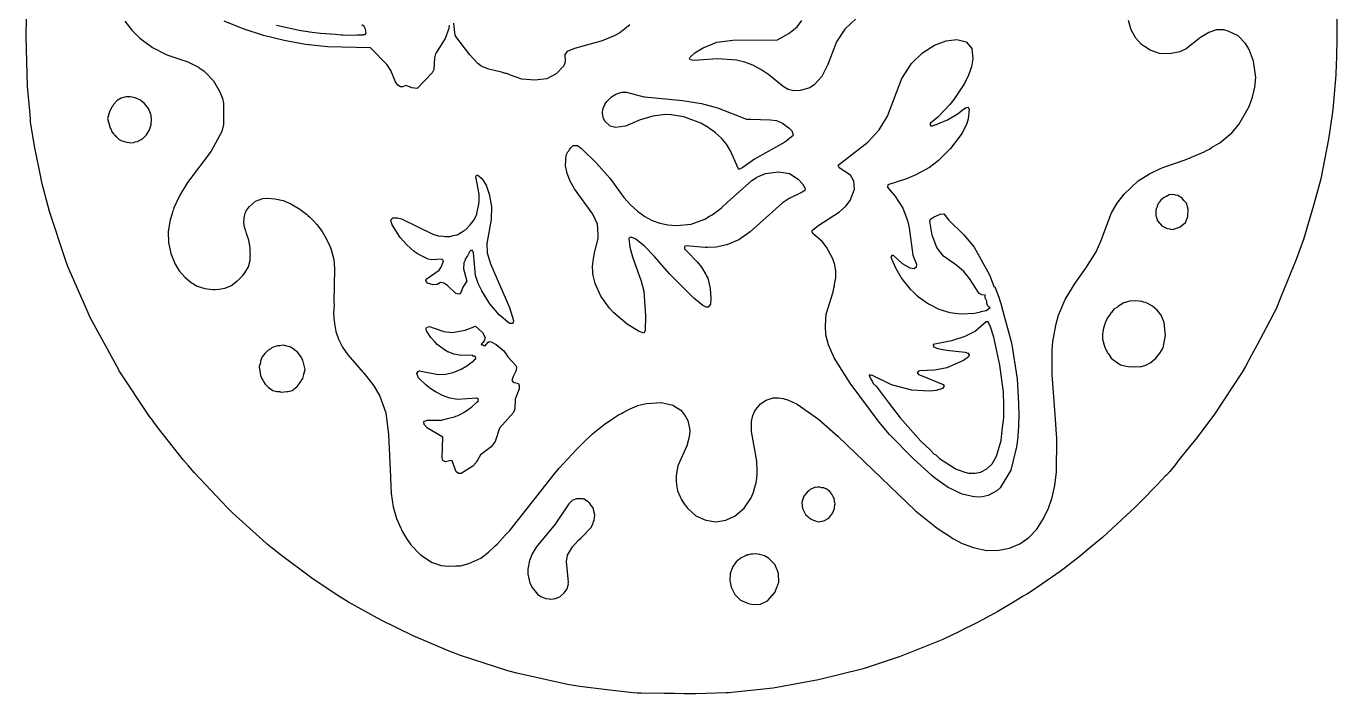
# Model space of a CAD drawing. Header units: millimetres. Extents: x 0 to 299, y 0 to 300.
# Drawn here: x 0.4 to 299.4, y 0.2 to 152.6 of the extents above; entities that cross this region are included whole.
import ezdxf

# ---------------------------------------------------------------- set-up
doc = ezdxf.new("R2010")
doc.units = ezdxf.units.MM
doc.layers.add('CUT', color=7, linetype='CONTINUOUS')

msp = doc.modelspace()

# ---------------------------------------------------------------- linework, layer by layer
at = {"layer": 'CUT'}
for points in [[(299.4067, 154.7324), (299.4189, 148.8614), (299.4096, 148.5313), (299.4008, 148.221), (299.3724, 147.2108), (299.3448, 146.2307), (299.3281, 145.6393), (299.2169, 141.6921), (299.2099, 141.442), (298.4784, 133.5641), (298.3307, 132.393), (297.5, 126.772), (295.7563, 117.7634), (295.471, 116.5707), (294.1398, 111.6628), (291.7987, 103.9276), (290.1735, 99.3106), (286.7299, 90.9584), (286.4055, 90.1714), (285.8667, 88.8647), (285.5494, 88.0951), (285.1394, 87.2062), (283.2815, 83.7128), (281.2426, 79.8791), (279.9914, 77.5264), (278.6116, 74.9319), (277.824, 73.6192), (271.5094, 64.0356), (267.5113, 58.6698), (265.7702, 56.5161), (263.406, 53.5915), (262.5911, 52.5835), (261.2913, 50.9756), (260.5525, 50.124), (260.3683, 49.9277), (258.3767, 47.8467), (254.8452, 44.256), (254.0629, 43.4607), (253.7244, 43.1165), (253.4025, 42.7892), (245.9254, 35.9112), (243.4448, 33.8346), (243.0806, 33.5297), (243.0251, 33.4832), (240.6534, 31.4978), (239.2738, 30.388), (238.9756, 30.1652), (237.2186, 28.8521), (236.2656, 28.1398), (229.9242, 23.7378), (229.069, 23.2116), (228.6682, 22.9649), (227.8853, 22.4832), (226.0476, 21.3522), (222.0895, 18.9979), (218.4257, 17.0422), (217.4054, 16.4975), (216.845, 16.1983), (216.507, 16.0179), (214.1964, 14.8626), (213.4799, 14.5045), (209.5261, 12.6373), (204.2255, 10.4514), (201.904, 9.5542), (201.6814, 9.4682), (201.2871, 9.3158), (199.7846, 8.7352), (191.3215, 5.9398), (181.1617, 3.3847), (170.7887, 1.527), (160.6276, 0.468), (160.5324, 0.4595), (160.3807, 0.4459), (160.1826, 0.4282), (160.071, 0.4182), (153.0701, 0.2457), (150.5167, 0.2216), (148.292, 0.2536), (146.6205, 0.2777), (146.0372, 0.2861), (140.71, 0.3629), (139.8029, 0.3939), (138.882, 0.4494), (132.8512, 1.1279), (126.7208, 1.9159), (123.8435, 2.3392), (112.2872, 4.957), (110.2428, 5.4834), (99.4768, 8.9637), (96.8534, 9.9167), (88.6622, 13.4454), (81.3876, 17.0543), (73.868, 21.1584), (71.7254, 22.4831), (65.8629, 26.4122), (65.2064, 26.8522), (65.0193, 26.9776), (64.9028, 27.0557), (58.5964, 31.7638), (57.5635, 32.6102), (56.505, 33.4775), (55.374, 34.4043), (55.1859, 34.5585), (48.2013, 40.7984), (47.4447, 41.5482), (46.6322, 42.3534), (46.2149, 42.7669), (44.9738, 43.9967), (38.7434, 50.6506), (37.3561, 52.2692), (36.7096, 53.0234), (36.6167, 53.1318), (36.239, 53.5724), (30.5411, 60.7857), (30.138, 61.3231), (29.6546, 61.9675), (29.1524, 62.637), (28.4911, 63.5187), (21.5768, 73.9565), (21.4849, 74.1128), (21.4742, 74.131), (21.4706, 74.1372), (21.4696, 74.1389), (15.0562, 85.9233), (9.8933, 97.7083), (9.3908, 99.0559), (5.69, 110.2614), (5.2728, 111.6969), (3.9911, 116.6235), (3.2875, 119.9967), (2.2185, 125.1759), (1.3738, 130.7229), (1.3609, 130.8669), (1.3197, 131.3264), (1.1482, 133.2389), (0.6491, 138.8038), (0.359, 150.177), (0.5087, 159.2833)], [(22.8792, 153.7207), (24.4805, 151.6791), (26.2831, 149.8766), (28.3483, 148.3554), (28.4582, 148.263), (28.5167, 148.2313), (29.1996, 147.7282), (32.4596, 146.0667), (37.2469, 144.4381), (39.6376, 143.2024), (39.8461, 143.0698), (40.0658, 142.9301), (40.1941, 142.8485), (40.3104, 142.7745), (40.8925, 142.358), (40.9436, 142.3151), (40.9718, 142.2915), (41.0095, 142.2599), (41.2084, 142.0932), (43.0784, 140.1355), (44.5726, 137.6249), (45.1693, 136.0482), (45.3507, 135.0016), (45.4099, 131.6386), (45.3456, 130.1676), (44.9679, 128.5601), (42.5349, 124.0262), (37.183, 116.9092), (35.3988, 113.998), (34.0627, 111.1534), (33.8642, 110.5194), (33.7295, 110.2222), (33.6404, 109.805), (33.2007, 108.401), (32.78, 105.7433), (32.8389, 103.1767), (33.3404, 100.7001), (34.327, 98.2834), (35.2913, 96.7709), (36.5841, 95.3333), (38.0096, 94.0602), (39.3733, 93.2649), (41.0951, 92.7066), (42.9677, 92.4693), (43.4562, 92.5231), (44.3234, 92.5542), (44.8172, 92.6727), (45.6774, 92.7673), (47.0302, 93.3607), (48.4227, 94.3677), (48.4963, 94.4448), (48.6116, 94.5307), (48.6209, 94.5399), (48.7182, 94.6117), (49.7062, 95.6241), (49.9105, 95.9249), (50.2577, 96.2884), (51.0618, 97.6609), (51.4598, 99.1395), (51.4698, 100.2319), (51.5113, 100.4349), (51.4747, 100.768), (51.4857, 101.9787), (51.1707, 103.7308), (50.6266, 105.2776), (50.4614, 105.8533), (50.4207, 105.9953), (50.3564, 106.2191), (50.1267, 107.0198), (50.0317, 107.9969), (50.0728, 108.5432), (50.0779, 108.6108), (50.0844, 108.6979), (50.1001, 108.9062), (50.3008, 109.8537), (50.4293, 110.1587), (50.7295, 110.6996), (51.2879, 111.4525), (52.6991, 112.6538), (54.3322, 113.2496), (55.4936, 113.3309), (57.0567, 113.2075), (58.9558, 112.7782), (60.7635, 112.0249), (62.7618, 110.8454), (64.2897, 109.7119), (64.7276, 109.3258), (65.0274, 109.0355), (65.1681, 108.8992), (65.4457, 108.6302), (66.0154, 108.0784), (66.696, 107.3066), (67.9086, 105.7039), (68.9092, 103.9786), (69.5689, 102.5349), (69.8408, 101.8241), (70.5791, 99.3704), (70.7345, 97.2823), (70.5848, 89.5858), (70.5975, 89.0661), (70.496, 87.0987), (70.6183, 85.1644), (70.7007, 84.8427), (70.7029, 84.7532), (71.0237, 82.8981), (71.6122, 81.1547), (72.51, 79.3291), (73.7406, 77.5427), (77.8137, 72.93), (79.4474, 70.812), (79.4916, 70.7486), (79.5018, 70.7339), (79.6033, 70.5883), (79.7584, 70.3658), (80.9696, 68.288), (80.9896, 68.2486), (81.0043, 68.2196), (81.0087, 68.2111), (81.0333, 68.1624), (82.3975, 64.3073), (83.0367, 59.4068), (83.4675, 49.7466), (83.558, 47.4939), (83.5455, 47.4444), (83.5657, 47.302), (83.6063, 46.289), (83.6284, 46.1393), (83.6364, 45.9597), (84.0854, 42.8922), (84.8847, 40.2336), (86.2086, 37.1733), (87.1145, 35.6325), (88.1248, 34.21), (90.3669, 31.9091), (93.0049, 30.203), (95.0333, 29.5163), (96.7342, 29.3354), (97.9563, 29.3884), (98.3409, 29.3693), (98.544, 29.4139), (99.4272, 29.4522), (101.3675, 29.9194), (104.0747, 31.1821), (105.8805, 32.5403), (107.256, 33.9497), (107.8736, 34.4738), (109.6778, 36.3971), (109.8303, 36.5875), (110.6908, 37.4692), (119.7834, 49.0095), (120.8958, 50.3978), (122.0078, 51.6967), (125.9337, 55.9791), (126.3379, 56.3901), (126.3952, 56.4484), (127.0572, 57.1215), (127.6092, 57.6829), (129.6075, 59.5266), (132.2609, 61.6732), (133.9016, 62.8056), (135.5504, 63.8641), (136.1825, 64.2257), (136.5684, 64.4271), (136.7379, 64.5155), (136.7391, 64.5161), (136.8973, 64.5987), (136.984, 64.6439), (138.0525, 65.2016), (138.2107, 65.2739), (139.8086, 65.9662), (139.8673, 65.9878), (141.9196, 66.5062), (145.2772, 66.6906), (147.9328, 66.117), (149.7116, 64.9128), (150.0115, 64.5626), (150.724, 63.6915), (151.3394, 62.5902), (151.7938, 60.4087), (151.6913, 59.2804), (151.66, 59.0453), (151.6533, 58.9942), (151.642, 58.9091), (151.5946, 58.5528), (151.0891, 56.8185), (149.0534, 52.2335), (148.6829, 50.0065), (148.6887, 49.6126), (148.6549, 49.4092), (148.6991, 48.9071), (148.7136, 47.9298), (148.9792, 46.504), (149.6327, 44.9971), (149.7999, 44.7428), (149.8404, 44.6472), (150.6634, 43.3705), (150.8182, 43.1951), (151.2286, 42.5714), (153.156, 40.8718), (155.4149, 39.8274), (157.7213, 39.4946), (160.0131, 39.8456), (162.1384, 40.8354), (164.1584, 42.5725), (165.7513, 44.9447), (166.3334, 46.2524), (166.7192, 47.6667), (166.8798, 48.1232), (166.9199, 48.4023), (167.0297, 48.8047), (167.1818, 50.2608), (167.1639, 50.7207), (167.1832, 50.8371), (167.1451, 51.2043), (167.0644, 53.2736), (165.8646, 60.0463), (165.8887, 62.1453), (165.8945, 62.2821), (165.8966, 62.33), (165.898, 62.3641), (165.914, 62.738), (166.167, 63.7675), (166.5951, 64.814), (167.8872, 66.4057), (169.2197, 67.2623), (169.4031, 67.3406), (170.8436, 67.7712), (172.0129, 67.7686), (173.0528, 67.6048), (174.2849, 67.268), (176.3162, 66.2942), (181.1632, 62.883), (185.6433, 58.9455), (203.3086, 41.9693), (207.8298, 38.3406), (208.1601, 38.1212), (209.6351, 37.0775), (210.9698, 36.2553), (211.8393, 35.6778), (213.9416, 34.5384), (216.7795, 33.5005), (219.5868, 32.9596), (222.2778, 32.9654), (224.743, 33.4604), (227.0668, 34.4315), (229.1565, 35.9026), (230.9598, 37.7904), (232.509, 40.1905), (233.6123, 42.5672), (234.4736, 45.056), (235.0716, 47.794), (235.4628, 50.8625), (235.5516, 58.414), (235.1228, 63.9784), (234.4672, 73.0371), (234.4507, 74.5849), (234.4728, 78.75), (234.6267, 80.5906), (235.3816, 84.6877), (235.9275, 86.5928), (237.4539, 90.1842), (239.6826, 93.9223), (242.1491, 97.3829), (244.4909, 101.1172), (245.5982, 103.4816), (247.9885, 109.9953), (249.2907, 112.211), (250.8932, 114.2397), (254.1213, 117.2597), (256.6603, 118.8947), (259.1713, 120.0991), (259.9479, 120.4298), (264.7941, 122.0923), (269.1405, 123.9089), (269.685, 124.2193), (270.3396, 124.5405), (270.8152, 124.8635), (272.7182, 125.9482), (275.4631, 128.2476), (277.0654, 130.1215), (279.4391, 134.2242), (280.2132, 136.4162), (280.7186, 138.6636), (280.9291, 140.9012), (280.4333, 144.6279), (279.5145, 147.0241), (279.5052, 147.0537), (279.4993, 147.0636), (279.3558, 147.4379), (278.618, 148.6105), (276.8834, 150.3748), (274.6642, 151.4674), (273.6798, 151.71), (271.9936, 151.7104), (270.2082, 151.1359), (268.3236, 149.9644), (265.0645, 147.4145), (263.6182, 146.7424), (261.2741, 146.2589), (258.9908, 146.3802), (256.8652, 147.0733), (255.5037, 147.9437), (254.8755, 148.431), (253.5568, 149.8638), (252.5296, 151.7466), (251.8972, 153.8959)], [(96.8543, 152.8038), (96.8226, 152.0493), (95.9822, 149.7973), (94.841, 147.9776), (93.9583, 146.6638), (93.9155, 146.5016), (93.7872, 146.297), (93.5144, 145.3313), (93.3636, 142.7329), (92.9783, 141.9231), (89.5873, 138.3736), (88.3848, 138.5088), (87.0404, 139.022), (86.2427, 138.7238), (85.7498, 138.7491), (85.161, 139.1389), (84.6604, 139.8529), (83.5761, 142.4649), (82.7096, 143.7413), (78.8965, 147.6065), (69.1157, 147.8744), (64.1055, 148.4177), (59.2113, 149.2895), (54.4943, 150.4837), (49.9037, 151.9531), (45.5461, 153.7548)], [(57.5024, 152.7939), (63.0039, 151.5862), (64.5974, 151.3749), (64.7358, 151.3472), (64.9915, 151.3227), (67.5199, 150.9874), (70.9309, 150.7519), (72.2156, 150.6284), (72.6286, 150.6346), (74.4428, 150.5093), (75.8085, 150.5765), (75.9215, 150.569), (77.168, 150.599), (77.2482, 150.6473), (77.7206, 150.6705), (77.9579, 151.0192), (77.7753, 151.8918), (77.4691, 152.5235), (76.9734, 152.9153)], [(138.0936, 152.8842), (135.7911, 151.0922), (134.5471, 150.362), (131.7556, 149.2056), (125.4997, 147.4689), (123.7704, 146.7765), (123.2955, 146.1496), (123.3562, 144.4583), (123.0083, 143.5465), (121.2562, 141.7406), (119.1661, 140.5599), (116.4278, 140.2416), (113.4806, 140.489), (110.8582, 141.3799), (110.0079, 141.7681), (109.7217, 141.7681), (109.6913, 141.7763), (108.8009, 142.0788), (106.2476, 142.7057), (105.7035, 142.8525), (104.4316, 143.3602), (104.1323, 143.5061), (103.4142, 144.0842), (101.5557, 146.0633), (98.3988, 150.2236), (98.3924, 150.2372), (98.3766, 150.2706), (98.3731, 150.2779), (98.2778, 150.4794), (97.9445, 153.2442)], [(189.7473, 154.3128), (187.1774, 151.8852), (185.2306, 148.9865), (183.265, 143.8599), (181.8867, 141.1035), (180.1767, 139.1697), (179.1615, 138.5286), (176.945, 137.8763), (175.4159, 137.8484), (174.2277, 138.1017), (173.0661, 138.7918), (169.8259, 141.4674), (168.0158, 142.6744), (166.2023, 143.6517), (164.3419, 144.3571), (162.4396, 144.8182), (158.1063, 145.1198), (152.7442, 144.7323), (151.87, 144.8727), (151.7363, 145.1846), (151.8693, 145.5186), (152.9204, 146.5312), (154.8226, 147.6468), (157.9595, 148.9502), (161.6271, 149.4009), (171.8206, 149.4915), (174.3875, 150.9057), (176.2679, 152.4677), (177.3838, 153.8735)]]:
    msp.add_lwpolyline(points, dxfattribs=at)
for points in [[(206.5505, 108.0769), (206.7136, 108.5253), (207.3561, 109.015), (208.902, 109.646), (209.7858, 109.765), (210.8737, 108.3411), (214.3063, 104.9977), (216.6729, 102.1366), (220.2056, 95.818), (221.2592, 93.0392), (221.3432, 93.0687), (221.4035, 93.0833), (222.3069, 90.7459), (223.0121, 88.5596), (222.9945, 88.5514), (222.9647, 88.5409), (223.022, 88.3897), (225.1552, 80.2865), (226.4478, 72.0633), (226.7936, 66.3787), (226.8394, 63.7946), (226.7515, 61.3227), (226.5445, 58.0441), (226.5225, 57.9044), (226.4618, 57.52), (226.2506, 56.1825), (226.2116, 55.935), (225.0684, 51.2188), (222.6242, 47.244), (221.8487, 46.5539), (219.8509, 45.4419), (218.512, 45.1818), (217.4584, 45.1102), (216.291, 45.2462), (213.9648, 45.773), (212.7865, 46.3024), (211.8787, 46.7534), (211.7393, 46.8227), (211.5938, 46.895), (210.7077, 47.3352), (208.1481, 49.124), (207.5771, 49.5501), (207.5771, 49.5502), (207.5761, 49.5509), (207.0651, 49.9322), (202.7157, 53.9123), (197.3764, 59.4021), (194.9698, 62.201), (188.3486, 71.1), (184.742, 76.8738), (183.4153, 79.8327), (182.8378, 82.1548), (182.7181, 84.1607), (182.9284, 86.833), (184.4945, 91.9389), (184.6494, 92.7975), (184.81, 93.3151), (184.8078, 93.6753), (185.0792, 95.1793), (185.0811, 96.6998), (184.841, 98.13), (184.4255, 99.5118), (183.0076, 102.1731), (181.9532, 103.4699), (179.9641, 105.1919), (179.6357, 105.7081), (179.7794, 106.0491), (181.0323, 107.0007), (185.9784, 110.2092), (187.4026, 111.4871), (188.3851, 112.7688), (189.3548, 115.3857), (189.2476, 117.1924), (188.4453, 118.6148), (185.856, 120.2862), (185.6474, 120.8563), (192.4427, 126.1383), (195.0156, 128.8937), (196.8739, 132.0576), (200.1343, 140.6104), (202.4041, 144.088), (204.8884, 146.4819), (207.6177, 148.2539), (210.2965, 149.2749), (212.7365, 149.5784), (214.8119, 149.0193), (216.1066, 147.5091), (216.3913, 145.1247), (216.057, 143.3296), (215.3804, 141.4276), (214.4437, 139.4975), (212.0607, 135.8424), (211.0992, 134.6805), (208.3673, 131.8481), (206.6771, 130.4813), (206.5613, 130.2047), (206.7689, 129.8598), (207.1659, 129.8517), (207.9251, 130.1439), (208.0761, 130.1777), (208.3676, 130.3142), (210.5961, 131.1719), (213.0521, 132.6779), (213.9076, 133.4394), (214.6847, 133.9635), (215.3301, 134.0744), (215.5554, 133.5688), (215.2841, 131.4689), (214.9647, 130.3582), (213.9194, 128.1783), (211.2409, 124.6443), (208.4262, 121.8597), (206.4635, 120.3185), (203.3823, 118.684), (201.2442, 117.7796), (196.9646, 116.36), (196.8879, 115.8366), (197.6013, 114.9859), (198.5529, 113.8396), (199.5616, 112.3514), (200.366, 111.0698), (201.4726, 108.1981), (201.8684, 106.5613), (202.7064, 100.3422), (203.5144, 98.2687), (203.4204, 97.5488), (202.9638, 97.2305), (202.0789, 97.3386), (200.3502, 98.3701), (198.246, 100.2178), (197.8509, 100.2307), (197.648, 99.8914), (198.7009, 97.4318), (200.1787, 94.9149), (201.9706, 92.6704), (202.9527, 91.7588), (203.4971, 91.1709), (203.886, 90.8924), (203.9947, 90.7916), (206.2349, 89.2057), (208.5996, 88.0236), (211.1111, 87.2552), (213.6496, 86.9014), (216.7147, 87.0756), (217.8499, 87.3456), (218.1394, 87.3812), (218.2227, 87.4342), (219.4131, 87.7173), (220.3365, 88.3447), (220.2443, 88.3843), (220.1428, 88.4401), (220.0472, 88.5054), (219.9583, 88.5796), (219.8769, 88.662), (219.8039, 88.7518), (219.7399, 88.8483), (219.6855, 88.9505), (219.6412, 89.0575), (219.6074, 89.1682), (219.5844, 89.2817), (219.5725, 89.3969), (219.5717, 89.5127), (219.5821, 89.628), (219.5953, 89.7224), (219.4983, 90.0327), (219.4778, 90.054), (219.4036, 90.1479), (219.3392, 90.2488), (219.2852, 90.3555), (219.242, 90.4672), (219.2102, 90.5825), (219.1901, 90.7005), (219.1818, 90.8199), (219.1854, 90.9395), (219.2009, 91.0581), (219.224, 91.1571), (218.4299, 91.2708), (217.81, 91.5629), (215.636, 94.992), (214.2809, 96.5858), (212.7142, 98.0016), (209.6568, 100.0741), (208.1192, 102.0514), (207.0892, 104.9027)], [(26.3216, 135.7475), (25.229, 136.2368), (24.1082, 136.4665), (23.0713, 136.4394), (22.0441, 136.1307), (21.1291, 135.5824), (20.2849, 134.7231), (20.0321, 134.2819), (19.9724, 134.2216), (19.9188, 134.0841), (19.4672, 133.2959), (18.928, 131.5209), (19.5196, 129.3047), (19.7232, 128.9771), (19.9244, 128.461), (20.3762, 127.9266), (20.4472, 127.8123), (20.5786, 127.6871), (20.879, 127.3319), (21.0505, 127.2376), (21.5814, 126.7319), (22.2105, 126.3791), (23.3052, 126.1424), (23.3813, 126.1124), (23.8849, 126.017), (23.9959, 125.993), (24.0218, 125.9973), (24.0254, 125.9965), (24.8591, 126.0485), (25.2445, 126.199), (25.7193, 126.2773), (26.4507, 126.6699), (26.6545, 126.7495), (26.709, 126.8085), (26.8886, 126.905), (27.8098, 127.7901), (28.498, 128.9396), (28.856, 130.1322), (28.9426, 131.4017), (28.8589, 131.9426), (28.8593, 132.2759), (28.7805, 132.4486), (28.7445, 132.6815), (28.2479, 133.8271), (27.3264, 134.9695), (26.6934, 135.4596), (26.583, 135.5762), (26.4877, 135.6189)], [(131.9865, 131.7473), (131.8302, 132.7045), (131.9565, 133.6775), (132.1609, 134.206), (132.4779, 134.8682), (132.8166, 135.3763), (132.9366, 135.4948), (132.9368, 135.495), (132.9421, 135.5002), (133.9256, 136.4716), (134.8749, 137.074), (136.2993, 137.5417), (137.3544, 137.4872), (141.2577, 136.4715), (141.3748, 136.4338), (141.5238, 136.4236), (150.108, 135.6011), (154.4255, 134.936), (158.0985, 133.9113), (164.7571, 131.3746), (164.8395, 131.3724), (164.946, 131.3306), (165.7333, 131.3484), (170.0877, 131.2315), (171.5855, 131.0198), (172.9078, 130.4397), (174.481, 129.2821), (175.1109, 128.6287), (175.1537, 128.4788), (175.1615, 128.4517), (175.2151, 128.2637), (175.3608, 127.7535), (175.2774, 127.5679), (173.4442, 126.0943), (166.5197, 122.2558), (163.8572, 120.2967), (163.251, 120.026), (163.1562, 119.9836), (163.1425, 119.9775), (163.0172, 119.9216), (162.9586, 119.9719), (162.8006, 120.1507), (161.0971, 124.1594), (160.1693, 125.6512), (159.0177, 127.0333), (157.6675, 128.2686), (156.9295, 128.7429), (156.8208, 128.8462), (155.4917, 129.7868), (155.2601, 129.816), (154.3144, 130.4239), (150.4037, 131.8706), (147.5516, 132.3655), (146.1262, 132.3974), (143.3207, 132.0688), (141.8274, 131.6115), (141.8235, 131.6134), (141.7949, 131.6016), (140.4517, 131.1903), (137.0872, 129.7795), (134.8004, 129.4415), (133.6254, 129.772), (132.3834, 130.8833)], [(129.6784, 96.2527), (129.6748, 96.2991), (129.6591, 96.4983), (129.6413, 96.7253), (129.5894, 97.491), (129.5894, 97.4912), (129.5894, 97.4914), (129.5896, 97.4943), (129.6035, 97.719), (129.7954, 99.5549), (130.193, 101.5827), (130.2433, 101.6564), (130.9019, 104.2008), (130.8468, 104.9166), (130.8686, 105.0278), (130.7037, 107.3722), (129.6348, 109.704), (125.4472, 115.4492), (124.482, 117.2311), (123.8176, 118.983), (123.4178, 120.7606), (123.6003, 123.1532), (123.9644, 123.9064), (124.1479, 124.1605), (124.3231, 124.403), (124.3543, 124.4462), (124.648, 124.8529), (125.1944, 125.3628), (126.1301, 125.3492), (127.0396, 124.6692), (130.479, 121.2943), (133.5259, 117.8847), (136.7651, 113.5084), (138.2811, 111.7882), (139.8793, 110.3348), (141.5004, 109.153), (143.2008, 108.2259), (144.9426, 107.6149), (146.7972, 107.2287), (148.7953, 107.1061), (152.0807, 107.4253), (155.2253, 108.5618), (156.2632, 109.2388), (156.9026, 109.5457), (157.9973, 110.3699), (158.3532, 110.602), (158.6144, 110.8345), (159.095, 111.1963), (160.289, 112.3247), (165.9341, 117.3484), (166.9794, 118.0352), (166.98, 118.0355), (166.9837, 118.0376), (166.9938, 118.0434), (167.0706, 118.0875), (169.0299, 118.9554), (172.0746, 119.3472), (174.5577, 118.9456), (176.5313, 117.688), (177.4978, 116.5987), (178.0992, 115.515), (178.0004, 115.1138), (177.4605, 114.6931), (174.4778, 113.2721), (172.8721, 112.2021), (165.5769, 105.6535), (162.9832, 103.8278), (160.1968, 102.6893), (157.8235, 102.1652), (155.8109, 102.0406), (155.6964, 102.0466), (155.6358, 102.0497), (155.2654, 102.0691), (154.3507, 102.1168), (150.922, 102.445), (150.5812, 102.3061), (150.5805, 102.0639), (150.5752, 102.0594), (150.5804, 102.0185), (150.5797, 101.811), (150.6105, 101.7788), (150.6216, 101.6901), (151.1322, 101.2313), (153.4263, 98.8242), (154.4261, 97.5605), (155.4354, 95.8786), (155.592, 95.6178), (155.6134, 95.5821), (155.6247, 95.5633), (155.8635, 95.0734), (155.8783, 95.0367), (155.894, 94.998), (155.9069, 94.9662), (155.9906, 94.7592), (156.4617, 92.6883), (156.5852, 90.5048), (156.4859, 89.142), (155.9891, 88.4653), (155.5514, 88.4394), (154.7214, 88.8383), (152.728, 90.4896), (147.1293, 96.0284), (143.7265, 100.0011), (141.4222, 102.3644), (139.4926, 103.9467), (138.6015, 104.3172), (138.5802, 104.33), (138.5764, 104.3276), (138.499, 104.3598), (138.4641, 104.3829), (138.4462, 104.3818), (138.2382, 104.4683), (138.1306, 104.3614), (138.097, 104.3593), (138.0249, 104.2565), (137.8681, 104.1008), (138.0837, 102.1419), (138.7075, 99.917), (140.7063, 94.3988), (141.2869, 92.1082), (141.7083, 86.506), (141.6186, 83.0614), (141.3103, 82.5299), (140.0748, 82.9764), (137.4676, 84.5647), (135.065, 86.6011), (134.9937, 86.6724), (134.8828, 86.7835), (134.4813, 87.1856), (133.4497, 88.2187), (133.4225, 88.2473), (131.4529, 90.9927), (130.1701, 93.8509), (129.7261, 95.6449)], [(97.1325, 104.6172), (97.8158, 104.7749), (98.7287, 104.9488), (100.0758, 105.8224), (100.2691, 105.9253), (100.347, 105.9983), (100.6558, 106.1986), (101.6839, 107.2192), (102.5514, 108.4102), (103.1632, 109.6922), (103.2902, 110.3657), (103.3653, 110.5331), (103.6293, 111.9439), (103.6251, 112.1416), (103.7208, 112.6491), (103.6867, 114.2684), (102.9452, 118.2397), (103.0789, 118.5803), (103.3785, 118.6146), (104.3129, 117.8215), (105.2954, 116.3078), (106.0172, 114.2319), (106.503, 111.42), (106.4724, 108.4728), (105.4316, 103.0153), (105.552, 100.8287), (106.2888, 98.3639), (110.6259, 88.4022), (111.5558, 85.4335), (111.3912, 84.7239), (110.6626, 84.6937), (108.2931, 86.6712), (106.1626, 89.192), (104.2891, 92.1808), (103.462, 93.8693), (103.1585, 94.7962), (102.9103, 95.665), (102.4399, 100.8791), (102.3448, 101.0632), (102.3448, 101.1114), (102.3017, 101.1467), (102.1757, 101.3907), (101.8103, 101.3795), (101.5138, 101.0461), (101.0626, 100.1985), (100.5572, 99.3866), (100.5338, 99.205), (100.1842, 98.5483), (100.1538, 97.169), (100.907, 94.425), (100.0012, 92.998), (99.4738, 91.5787), (99.1406, 91.4193), (98.4171, 91.6101), (96.4884, 93.4214), (95.6181, 93.9267), (94.8858, 94.0676), (94.1194, 93.6452), (93.2383, 93.5148), (91.9076, 93.9572), (91.5521, 94.5765), (91.6155, 94.8446), (94.5865, 96.9222), (95.1287, 97.7549), (95.5724, 99.027), (95.2208, 99.4093), (92.9535, 99.2615), (92.1159, 99.4272), (89.8041, 100.5377), (88.9158, 101.1693), (87.223, 102.6522), (85.6732, 104.3829), (83.902, 107.2457), (83.5985, 108.1994), (83.5765, 108.283), (83.6098, 108.4662), (83.9858, 108.8408), (85.1085, 108.8711), (86.0244, 108.6245), (93.1291, 105.1212), (94.3686, 104.7001), (95.5704, 104.6281), (95.9735, 104.5646), (96.3476, 104.5816), (96.6924, 104.5609), (96.9426, 104.6086)], [(259.9889, 113.4555), (259.9197, 113.4196), (259.8333, 113.3314), (259.2534, 112.8688), (258.9056, 112.3835), (258.8063, 112.282), (258.7842, 112.2327), (258.7487, 112.1963), (258.7186, 112.1224), (258.583, 111.9333), (258.3336, 111.229), (258.18, 110.8868), (258.18, 110.7953), (258.1597, 110.738), (258.1313, 109.4189), (258.535, 108.1393), (259.4798, 107.0325), (260.7417, 106.3946), (261.3429, 106.3448), (261.3533, 106.342), (261.5103, 106.2714), (261.5769, 106.2818), (261.8562, 106.2066), (262.0844, 106.2834), (262.2585, 106.269), (263.6484, 106.7645), (264.8689, 107.8029), (265.4643, 109.1204), (265.5425, 110.7859), (265.1077, 112.2036), (264.5411, 112.8259), (264.1422, 113.3401), (263.128, 113.9439), (262.5277, 114.0482), (262.4822, 114.0698), (262.4136, 114.068), (261.8776, 114.1612), (261.1963, 114.081), (260.548, 113.7451), (260.1561, 113.5889)], [(249.4605, 88.5756), (249.3655, 88.4889), (248.5677, 87.9714), (248.0058, 87.2471), (247.8839, 87.1358), (247.761, 86.9316), (247.0075, 85.9604), (246.7284, 85.2159), (246.6551, 85.0942), (246.3995, 84.3386), (246.1522, 83.6791), (245.9688, 82.3672), (245.976, 81.1349), (246.4533, 79.2803), (246.7372, 78.7741), (246.7788, 78.6608), (246.9526, 78.39), (246.9664, 78.3654), (247.123, 78.065), (247.1588, 78.0225), (247.2581, 77.8454), (247.4678, 77.5878), (247.9501, 76.8368), (249.3628, 75.7582), (249.5285, 75.6852), (250.0335, 75.316), (251.3232, 74.9543), (251.9061, 74.9375), (252.2656, 74.8642), (252.8126, 74.8845), (253.2203, 74.8373), (253.9366, 74.8793), (254.5348, 74.8621), (255.8286, 75.1822), (256.965, 75.8334), (258.1068, 76.7955), (259.0749, 77.9628), (259.783, 79.1989), (260.3667, 82.0161), (260.0369, 84.9784), (259.3371, 86.6054), (258.4468, 87.769), (257.3726, 88.6699), (256.1794, 89.3393), (254.9028, 89.7737), (253.5397, 89.9193), (252.1725, 89.8031), (250.8083, 89.4248), (249.6342, 88.6632)], [(98.4315, 63.6082), (98.8939, 63.7372), (100.4839, 64.5882), (102.0327, 65.7186), (103.0541, 66.6209), (103.2056, 66.7448), (103.2136, 66.7617), (103.4904, 67.0062), (103.5732, 67.4053), (103.2159, 67.6626), (98.7725, 67.4152), (97.0565, 67.6963), (95.3815, 68.3248), (93.8915, 69.0692), (93.7016, 69.1907), (93.6168, 69.245), (92.6071, 69.8911), (92.5549, 69.9245), (92.295, 70.1026), (91.5915, 70.651), (89.9043, 72.315), (89.5051, 73.3364), (89.7674, 73.78), (90.1112, 73.9376), (94.3533, 73.0995), (96.0552, 73.1628), (97.7773, 73.5651), (99.5983, 74.2965), (100.9317, 75.094), (102.0874, 75.9898), (102.4859, 76.2653), (102.5329, 76.335), (102.9162, 76.6322), (102.9986, 76.7245), (102.846, 76.7999), (102.9743, 76.9903), (102.5996, 77.307), (102.2844, 77.2879), (102.2659, 77.317), (102.2123, 77.4234), (102.1775, 77.5139), (102.0589, 77.4695), (99.7055, 77.4125), (97.9611, 77.7219), (96.6269, 78.2256), (96.5049, 78.2923), (95.5203, 78.9189), (94.1119, 79.97), (93.6444, 80.4448), (92.6988, 81.531), (91.7343, 83.0172), (91.6407, 83.3373), (91.6577, 83.6621), (91.6867, 83.7509), (91.8836, 83.9187), (92.3655, 84.0302), (93.4479, 83.6773), (93.6595, 83.6083), (93.6891, 83.5987), (93.694, 83.5971), (95.6375, 82.8889), (97.5794, 82.6503), (100.5194, 83.2004), (102.8923, 84.1411), (104.4644, 82.6464), (105.0645, 81.5512), (104.8811, 80.791), (104.1743, 79.9057), (104.269, 79.897), (104.3862, 79.8802), (104.5011, 79.8521), (104.6127, 79.8127), (104.7198, 79.7626), (104.8215, 79.7021), (104.9168, 79.6319), (105.002, 79.5551), (105.6991, 80.3726), (106.0303, 80.6048), (106.462, 80.5682), (107.5917, 79.9407), (109.3358, 78.5276), (110.2442, 77.137), (112.1002, 75.1572), (112.2519, 74.734), (112.1593, 74.0152), (111.4507, 72.6703), (111.1845, 71.7446), (111.4501, 71.3293), (112.6876, 71.0723), (112.8775, 70.5557), (112.8778, 70.5502), (112.8778, 70.5496), (112.878, 70.5457), (112.8784, 70.5373), (112.8213, 69.7867), (111.9083, 67.4386), (111.862, 65.2628), (111.5814, 64.4046), (108.3727, 60.8542), (107.3918, 57.8224), (106.485, 56.5585), (104.0198, 54.7512), (103.062, 53.0228), (102.252, 52.1749), (99.5822, 50.5149), (99.0056, 50.5037), (98.4868, 50.8949), (97.5324, 53.4087), (97.2177, 53.4904), (96.0705, 53.133), (95.448, 53.4481), (95.2801, 54.0419), (95.4466, 58.7547), (91.9591, 60.857), (91.2026, 61.6684), (91.1496, 61.8084), (91.1485, 61.8111), (91.1388, 61.8368), (91.055, 62.058), (91.0419, 62.1333), (91.2186, 62.441), (91.9122, 62.6475), (92.3483, 62.6802), (95.1181, 62.6837), (96.483, 63.0645), (98.0551, 63.4199)], [(215.347, 50.591), (216.6756, 50.563), (216.6906, 50.5661), (216.8531, 50.5618), (218.1805, 50.8368), (218.2744, 50.8881), (218.4125, 50.9162), (219.5609, 51.5373), (220.777, 52.7245), (221.7761, 54.4639), (222.8, 58.0085), (222.9858, 59.5518), (223.0269, 59.7431), (223.0124, 59.7728), (223.4268, 63.2163), (223.4575, 66.0715), (223.3373, 69.0257), (222.5605, 75.2002), (221.1278, 81.6147), (220.3909, 84.0029), (219.83, 85.129), (219.374, 85.1381), (216.9434, 82.9928), (214.5095, 81.741), (211.5217, 80.7731), (207.3425, 79.9515), (207.4199, 79.4125), (208.4093, 79.0551), (210.3935, 78.6328), (214.5961, 78.1565), (215.2105, 77.9506), (215.5517, 77.598), (215.4061, 77.1141), (214.2676, 76.3089), (210.4211, 74.6093), (207.7162, 74.0895), (204.1695, 73.9509), (203.8783, 73.7858), (203.8821, 73.6623), (203.7016, 73.5483), (203.9411, 73.0694), (204.5684, 72.8963), (204.7696, 72.7702), (209.562, 70.8207), (209.8074, 70.4502), (209.4614, 69.8788), (208.0004, 69.4526), (206.4587, 69.2975), (202.4275, 69.5122), (197.7778, 70.7419), (193.3172, 72.9384), (193.1741, 72.8506), (193.1648, 72.8598), (192.7457, 73.0095), (192.7757, 72.5605), (193.0019, 72.2714), (193.1089, 72.0057), (193.4146, 71.6017), (193.6138, 71.0638), (194.2927, 70.4415), (194.7416, 69.8483), (196.3544, 67.6594), (197.0778, 66.7615), (199.7884, 63.18), (204.4718, 57.869), (206.6151, 55.9196), (207.5032, 54.9892), (207.9096, 54.7421), (208.7835, 53.9473), (212.5346, 51.4679), (213.6681, 51.1145), (214.0686, 50.9383), (214.5631, 50.8354)], [(61.311, 78.9349), (61.1547, 79.0087), (60.7607, 79.3448), (59.0202, 79.7728), (58.2575, 79.6671), (57.6942, 79.6311), (57.5038, 79.5626), (57.1517, 79.5138), (56.7555, 79.2933), (56.4226, 79.1735), (56.1452, 78.9536), (55.4569, 78.5705), (54.9989, 78.0452), (54.8339, 77.9144), (54.4995, 77.4723), (54.2104, 77.1407), (54.1492, 76.9371), (53.8375, 76.1858), (53.7836, 75.7216), (53.5523, 74.9527), (53.7845, 72.8358), (54.2245, 72.0564), (54.3304, 71.7835), (54.5237, 71.5265), (54.875, 70.9043), (55.664, 70.0906), (56.6728, 69.4274), (57.5603, 69.1736), (58.1206, 69.1809), (58.3071, 69.1454), (58.3662, 69.1239), (58.4072, 69.1263), (58.5741, 69.0945), (59.8779, 69.1994), (59.889, 69.2039), (60.1294, 69.207), (61.0227, 69.4745), (62.1881, 70.3298), (62.8718, 71.2989), (63.0479, 71.502), (63.0971, 71.6183), (63.5081, 72.2009), (63.7169, 73.0833), (63.7322, 73.1195), (63.7347, 73.1588), (63.9969, 74.2671), (63.4597, 76.3977), (63.2388, 76.7404), (63.154, 77.0053), (62.3104, 78.1333)], [(182.6481, 47.0605), (182.3574, 47.2152), (181.8133, 47.2562), (181.2452, 47.4156), (181.0944, 47.3688), (180.8722, 47.3272), (180.4866, 47.3563), (179.2717, 46.8275), (178.9023, 46.4422), (178.5387, 46.2252), (177.8184, 45.3177), (177.5017, 44.3826), (177.4177, 44.1732), (177.4179, 44.1353), (177.3299, 43.8752), (177.4732, 42.4789), (178.1846, 41.1415), (178.7061, 40.7069), (179.0633, 40.31), (179.2965, 40.215), (179.4302, 40.1035), (181.0889, 39.4874), (182.341, 39.6889), (183.4887, 40.2842), (184.4136, 41.5225), (184.5375, 41.9791), (184.7657, 42.5026), (184.8344, 43.0732), (184.8729, 43.2148), (184.8629, 43.3097), (184.8713, 43.3795), (184.9272, 43.6016), (184.8585, 43.8622), (184.7391, 44.6897), (184.7126, 44.7461), (184.7001, 44.866), (184.5152, 45.1659), (184.2263, 45.7804), (183.9629, 46.0619), (183.7492, 46.4085), (183.4265, 46.6353), (183.4059, 46.6573), (183.3616, 46.6808), (182.8976, 47.0069)], [(129.8188, 39.5532), (129.9425, 39.788), (130.1495, 41.0648), (129.8376, 42.2299), (129.8055, 42.4303), (129.7702, 42.4819), (129.7256, 42.6485), (129.2582, 43.2297), (128.8805, 43.7813), (128.7295, 43.8871), (128.6685, 43.9629), (128.407, 44.113), (127.668, 44.6307), (127.5118, 44.6268), (127.2974, 44.7499), (125.8279, 44.7504), (124.971, 44.3346), (124.1605, 43.6082), (121.0689, 38.9646), (116.6985, 33.6649), (115.8035, 32.1645), (115.1867, 30.6152), (114.8035, 28.639), (114.8312, 27.5036), (115.3136, 25.4302), (115.7882, 24.4431), (116.9951, 22.9464), (117.8171, 22.4052), (118.9016, 21.9713), (119.6923, 21.8701), (119.7171, 21.8623), (119.7468, 21.8632), (120.056, 21.8236), (121.1213, 21.9594), (122.1137, 22.3644), (123.134, 23.2414), (123.8261, 24.1861), (124.0234, 25.0111), (124.049, 25.0531), (124.0451, 25.102), (124.0754, 25.2287), (124.0484, 25.5365), (124.0742, 25.6845), (123.6467, 30.4408), (123.8791, 31.8885), (125.0455, 33.748), (125.594, 34.4412), (126.383, 35.2631), (126.4485, 35.3307), (126.8965, 35.7654), (127.1002, 35.9211), (129.1956, 38.1063), (129.6746, 38.9445), (129.6746, 39.088), (129.7581, 39.2332)], [(164.901, 31.8719), (164.7468, 31.8308), (164.5059, 31.7003), (163.5093, 31.2674), (162.3833, 30.3109), (161.5355, 29.1056), (161.0212, 27.6356), (160.9294, 26.0745), (161.235, 24.5185), (162.0619, 22.8676), (163.3779, 21.5802), (165.1484, 20.8057), (166.1925, 20.5934), (167.9533, 20.6741), (169.5111, 21.4236), (171.2055, 23.3309), (171.7297, 24.7159), (171.8863, 25.0483), (171.8935, 25.1486), (172.0844, 25.6533), (172.0612, 27.6505), (171.8943, 28.0536), (171.8859, 28.1153), (171.5025, 29.081), (171.4262, 29.1841), (171.226, 29.6676), (169.7542, 31.1969), (168.8349, 31.7134), (167.7691, 32.0311), (166.6763, 32.1449), (166.1717, 32.0774), (165.7216, 32.0902), (165.1685, 31.9431), (165.0188, 31.923)]]:
    msp.add_lwpolyline(points, close=True, dxfattribs=at)

doc.saveas('drawing.dxf')
